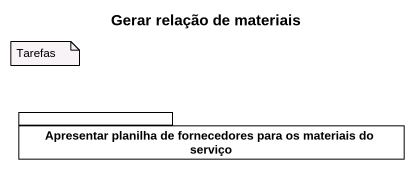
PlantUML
@startuml
title Gerar relação de materiais
package "Apresentar planilha de fornecedores para os materiais do serviço" as Apresentar_planilha_de {
}
note as N1
  Tarefas
end note
@enduml
